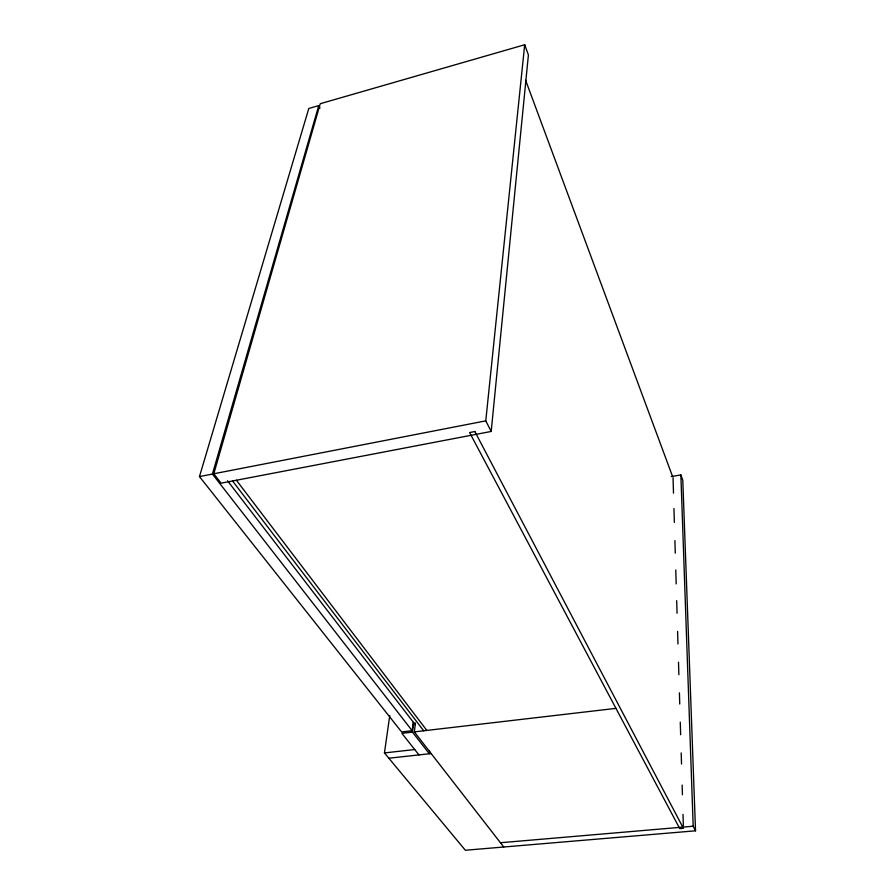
<?xml version="1.0" encoding="UTF-8"?>
<svg xmlns="http://www.w3.org/2000/svg" width="895" height="895" viewBox="0 0 895 895"><rect width="100%" height="100%" fill="white"/><g stroke="black" fill="none" stroke-linecap="round" stroke-linejoin="round"><path stroke-width="1.34" d="M491.187 431.446L528.408 54.964L524.694 44.75L320.242 103.719L213.793 473.768L221.099 483.177L491.187 431.446L485.772 420.863L524.694 44.75M429.645 750.994L429.32 753.758L412.45 732.11L413.68 722.422M503.751 847.006L414.318 731.886L415.448 722.981M320.03 108.082L318.743 105.599L308.797 108.463L199.473 476.587L401.609 731.942L412.17 730.712L413.233 722.399M671.272 476.565L680.86 474.909L682.795 480.268L695.527 830.806L465.355 850.25L384.447 752.93L389.761 715.541M412.17 730.712L212.428 474.059L318.743 105.599M199.473 476.587L212.428 474.059M213.793 473.768L485.772 420.863M412.45 732.11L401.877 733.341L418.972 754.91M414.318 731.886L615.961 708.37M384.447 752.93L414.721 749.54M388.855 758.233L431.155 753.556M500.428 842.743L693.189 826.23L695.527 830.806M227.554 480.794L415.224 724.693M232.555 480.984L423.693 730.79M236.392 480.246L426.837 730.432M525.611 80.27L672.548 476.453M680.86 474.909L693.189 826.23M673.04 477.762L673.499 493.134M673.946 508.494L674.36 522.456M674.897 540.614L675.277 553.188M675.77 569.947L676.184 583.909M676.676 600.668L677.056 613.243M677.593 631.4L677.962 643.975M678.5 662.132L678.869 674.696M679.417 692.853L679.741 704.029M680.278 722.187L680.659 734.75M681.196 752.908L681.52 764.084M682.147 785.038L682.438 794.816M683.008 814.36L683.344 825.537M474.842 431.535L469.595 432.542L679.775 828.647L683.422 828.334L474.842 431.535"/></g></svg>
